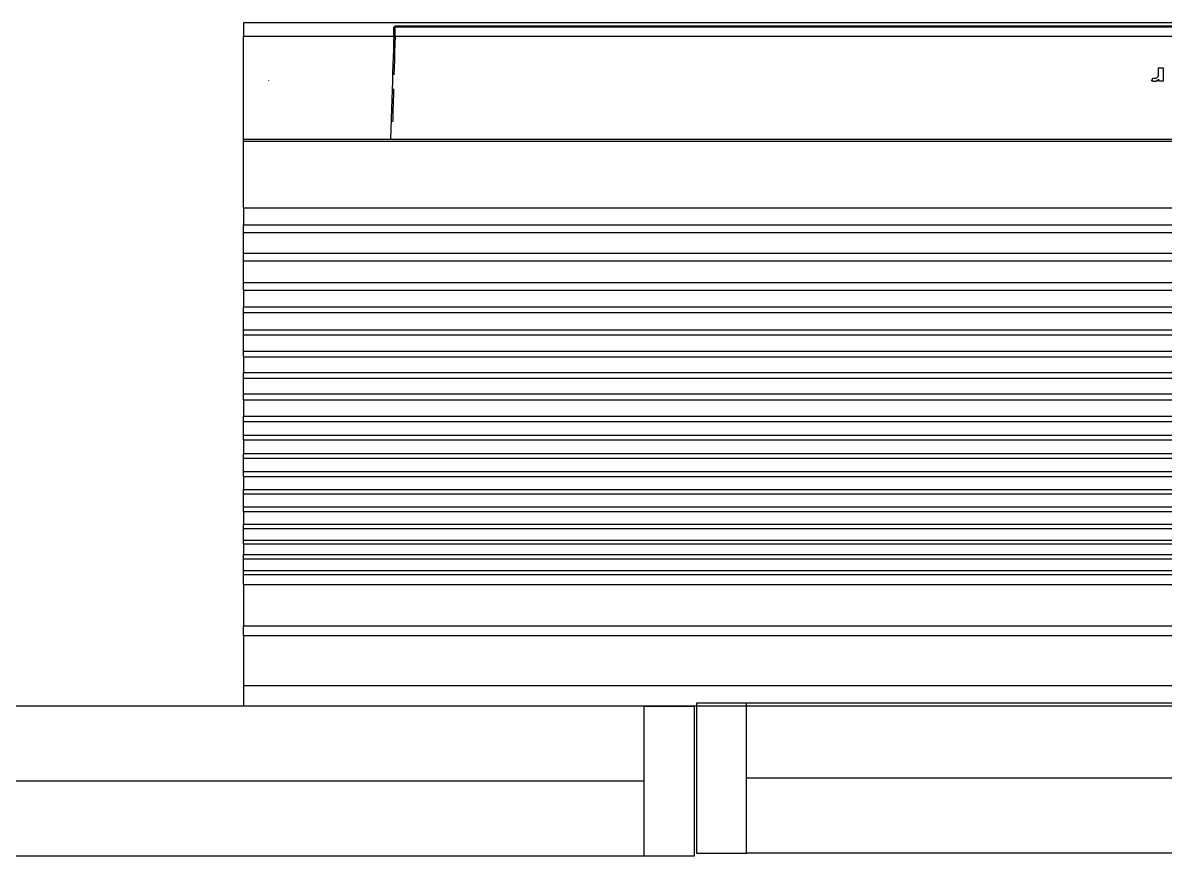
# Model space of a CAD drawing. Header units: millimetres. Extents: x 982 to 80582, y 687 to 58800.
# Drawn here: x 36745 to 37886, y 14480 to 15313 of the extents above; entities that cross this region are included whole.
import ezdxf

# ---------------------------------------------------------------- set-up
doc = ezdxf.new("R2010")
doc.units = ezdxf.units.MM
doc.layers.add('A-WIN', color=9, linetype='Continuous')
doc.layers.add('Edges', color=7, linetype='Continuous')

# ---------------------------------------------------------------- blocks, each defined once
blk = doc.blocks.new('A$C04C40081')
at = {"layer": 'A-WIN', "color": 8}
for p, q in [((850, 150), (50, 150)), ((850, 75), (50, 75)), ((850, 0), (50, 0))]:
    blk.add_line(p, q, dxfattribs=at)
at = {"layer": 'A-WIN', "color": 8, "linetype": 'Continuous'}
for points in [[(50, 150), (0, 150), (0, 0), (50, 0)], [(850, 150), (900, 150), (900, 0), (850, 0)]]:
    blk.add_lwpolyline(points, close=True, dxfattribs=at)
blk = doc.blocks.new('air con')
at = {"layer": 'Edges'}
for p, q in [((71.402, 41.898), (152.402, 41.898)), ((152.402, 41.095), (152.402, 41.898)), ((71.402, 41.095), (152.402, 41.095)), ((152.402, 39.122), (152.402, 41.095)), ((71.402, 39.122), (152.402, 39.122)), ((152.402, 39.122), (152.402, 38.724)), ((152.402, 38.724), (71.402, 38.724)), ((152.402, 37.092), (152.402, 38.724)), ((152.402, 37.092), (71.402, 37.092)), ((152.402, 37.092), (152.402, 36.701)), ((152.402, 36.701), (71.402, 36.701)), ((152.402, 36.701), (152.402, 36.542)), ((152.402, 36.542), (71.402, 36.542)), ((152.402, 36.542), (152.402, 36.078)), ((152.402, 36.078), (71.402, 36.078)), ((152.402, 35.914), (71.402, 35.914)), ((152.402, 36.078), (152.402, 35.914)), ((152.402, 35.493), (152.402, 35.914)), ((152.402, 35.493), (71.402, 35.493)), ((152.402, 35.34), (71.402, 35.34)), ((152.402, 35.493), (152.402, 35.34)), ((152.402, 35.34), (152.402, 34.877)), ((152.402, 34.877), (71.402, 34.877)), ((152.402, 34.877), (152.402, 34.709)), ((152.402, 34.709), (71.402, 34.709)), ((152.402, 34.207), (152.402, 34.709)), ((152.402, 34.207), (71.402, 34.207)), ((152.402, 34.022), (71.402, 34.022)), ((152.402, 34.207), (152.402, 34.022)), ((152.402, 34.022), (152.402, 33.51)), ((152.402, 33.51), (71.402, 33.51)), ((152.402, 33.51), (152.402, 33.335)), ((152.402, 33.335), (71.402, 33.335)), ((152.402, 32.826), (152.402, 33.335)), ((152.402, 32.826), (71.402, 32.826)), ((152.402, 32.625), (71.402, 32.625)), ((152.402, 32.826), (152.402, 32.625)), ((152.402, 32.625), (152.402, 32.098)), ((152.402, 32.098), (71.402, 32.098)), ((152.402, 32.098), (152.402, 31.911)), ((152.402, 31.911), (71.402, 31.911)), ((152.402, 31.378), (152.402, 31.911)), ((152.402, 31.378), (71.402, 31.378)), ((152.402, 31.189), (71.402, 31.189)), ((152.402, 31.378), (152.402, 31.189)), ((152.402, 31.189), (152.402, 30.654)), ((152.402, 30.654), (71.402, 30.654)), ((152.402, 30.439), (71.402, 30.439)), ((152.402, 30.654), (152.402, 30.439)), ((152.402, 29.791), (152.402, 30.439)), ((152.402, 29.791), (71.402, 29.791)), ((152.402, 29.791), (152.402, 29.562)), ((152.402, 29.562), (71.402, 29.562)), ((152.402, 29.562), (152.402, 28.935)), ((152.402, 28.935), (71.402, 28.935)), ((152.402, 28.935), (152.402, 28.714)), ((152.402, 28.714), (71.402, 28.714)), ((152.402, 28.092), (152.402, 28.714)), ((152.402, 28.092), (71.402, 28.092)), ((152.402, 28.092), (152.402, 27.871)), ((152.402, 27.871), (71.402, 27.871)), ((152.402, 27.871), (152.402, 27.226)), ((152.402, 27.226), (71.402, 27.226)), ((152.402, 27.226), (152.402, 27.024)), ((152.402, 27.024), (71.402, 27.024)), ((152.402, 27.024), (152.402, 26.349)), ((152.402, 26.349), (71.402, 26.349)), ((152.402, 26.349), (152.402, 26.117)), ((152.402, 26.117), (71.402, 26.117)), ((152.402, 25.469), (152.402, 26.117)), ((152.402, 25.469), (71.402, 25.469)), ((152.402, 25.469), (152.402, 25.162)), ((152.402, 25.162), (71.402, 25.162)), ((152.402, 25.162), (152.402, 24.304)), ((152.402, 24.304), (71.402, 24.304)), ((152.402, 24.002), (71.402, 24.002)), ((152.402, 24.304), (152.402, 24.002)), ((152.402, 24.002), (152.402, 23.184)), ((152.402, 23.184), (71.402, 23.184)), ((152.402, 23.184), (152.402, 22.883)), ((152.402, 22.883), (71.402, 22.883)), ((152.402, 22.213), (152.402, 22.883)), ((152.402, 22.213), (71.402, 22.213)), ((152.402, 22.213), (152.402, 19.568)), ((152.402, 19.568), (71.402, 19.568)), ((152.402, 19.493), (71.402, 19.493)), ((146.588, 19.085), (146.601, 19.493)), ((152.402, 19.568), (152.402, 19.493)), ((152.402, 19.493), (152.402, 15.42)), ((146.575, 18.687), (146.588, 19.085)), ((146.504, 18.391), (146.514, 18.752)), ((146.514, 18.752), (146.516, 18.813)), ((146.562, 18.299), (146.575, 18.687)), ((146.494, 18.035), (146.504, 18.391)), ((146.55, 17.923), (146.562, 18.299)), ((146.479, 17.503), (146.484, 17.685)), ((146.484, 17.685), (146.494, 18.035)), ((146.538, 17.558), (146.55, 17.923)), ((116.073, 17.206), (116.248, 17.206)), ((116.073, 17.206), (116.073, 17.199)), ((116.073, 17.199), (116.248, 17.199)), ((116.073, 16.682), (116.073, 17.199)), ((116.248, 17.206), (116.248, 17.199)), ((116.248, 17.199), (116.253, 17.137)), ((116.248, 17.125), (116.291, 17.169)), ((116.291, 17.175), (116.253, 17.137)), ((116.291, 17.175), (116.329, 17.201)), ((116.291, 17.169), (116.329, 17.194)), ((116.291, 17.175), (116.291, 17.169)), ((116.329, 17.201), (116.368, 17.213)), ((116.329, 17.194), (116.368, 17.206)), ((116.329, 17.201), (116.329, 17.194)), ((116.368, 17.213), (116.411, 17.217)), ((116.368, 17.213), (116.368, 17.206)), ((116.368, 17.206), (116.411, 17.211)), ((116.411, 17.217), (116.474, 17.211)), ((116.411, 17.217), (116.411, 17.211)), ((116.411, 17.211), (116.474, 17.204)), ((116.474, 17.211), (116.535, 17.192)), ((116.474, 17.211), (116.474, 17.204)), ((116.474, 17.204), (116.535, 17.185)), ((116.535, 17.185), (116.477, 17.065)), ((116.535, 17.192), (116.535, 17.185)), ((146.516, 16.869), (146.527, 17.206)), ((146.527, 17.206), (146.538, 17.558)), ((151.402, 17.184), (151.402, 17.175)), ((116.248, 17.132), (116.253, 17.137)), ((116.248, 17.132), (116.248, 17.125)), ((116.266, 16.951), (116.262, 16.841)), ((116.262, 16.841), (116.262, 16.682)), ((116.278, 17.015), (116.266, 16.951)), ((116.296, 17.05), (116.278, 17.015)), ((116.321, 17.072), (116.296, 17.05)), ((116.351, 17.084), (116.321, 17.072)), ((116.388, 17.088), (116.351, 17.084)), ((116.431, 17.082), (116.388, 17.088)), ((116.477, 17.065), (116.431, 17.082)), ((146.456, 16.673), (146.464, 16.956)), ((146.505, 16.546), (146.516, 16.869)), ((116.262, 16.682), (116.073, 16.682)), ((146.438, 16.032), (146.447, 16.349)), ((146.447, 16.349), (146.456, 16.673)), ((146.495, 16.239), (146.505, 16.546)), ((146.429, 15.722), (146.438, 16.032)), ((146.477, 15.675), (146.486, 15.948)), ((146.486, 15.948), (146.495, 16.239)), ((146.421, 15.42), (76.921, 15.42)), ((146.421, 15.42), (146.429, 15.722)), ((146.468, 15.42), (146.421, 15.42)), ((146.421, 15.42), (146.421, 15.051)), ((146.468, 15.42), (146.477, 15.675)), ((152.402, 15.42), (146.468, 15.42)), ((146.468, 15.42), (146.468, 15.051)), ((152.402, 14.898), (152.402, 15.42)), ((71.402, 14.898), (152.402, 14.898)), ((146.421, 15.051), (76.921, 15.051)), ((146.421, 15.012), (76.921, 15.012)), ((146.468, 15.051), (146.421, 15.051)), ((146.421, 15.051), (146.421, 15.012))]:
    blk.add_line(p, q, dxfattribs=at)

msp = doc.modelspace()

# ---------------------------------------------------------------- block references
at = {"xscale": 25.2884805851763, "yscale": 25.2884805851763, "zscale": 25.2884805851763, "rotation": 180}
msp.add_blockref('air con', (40819.7, 15690), dxfattribs=at)
at = {"layer": 'A-WIN', "color": 8}
for p in [(36515.7, 14480.5), (37418, 14483.5)]:
    msp.add_blockref('A$C04C40081', p, dxfattribs=at)

doc.saveas('drawing.dxf')
